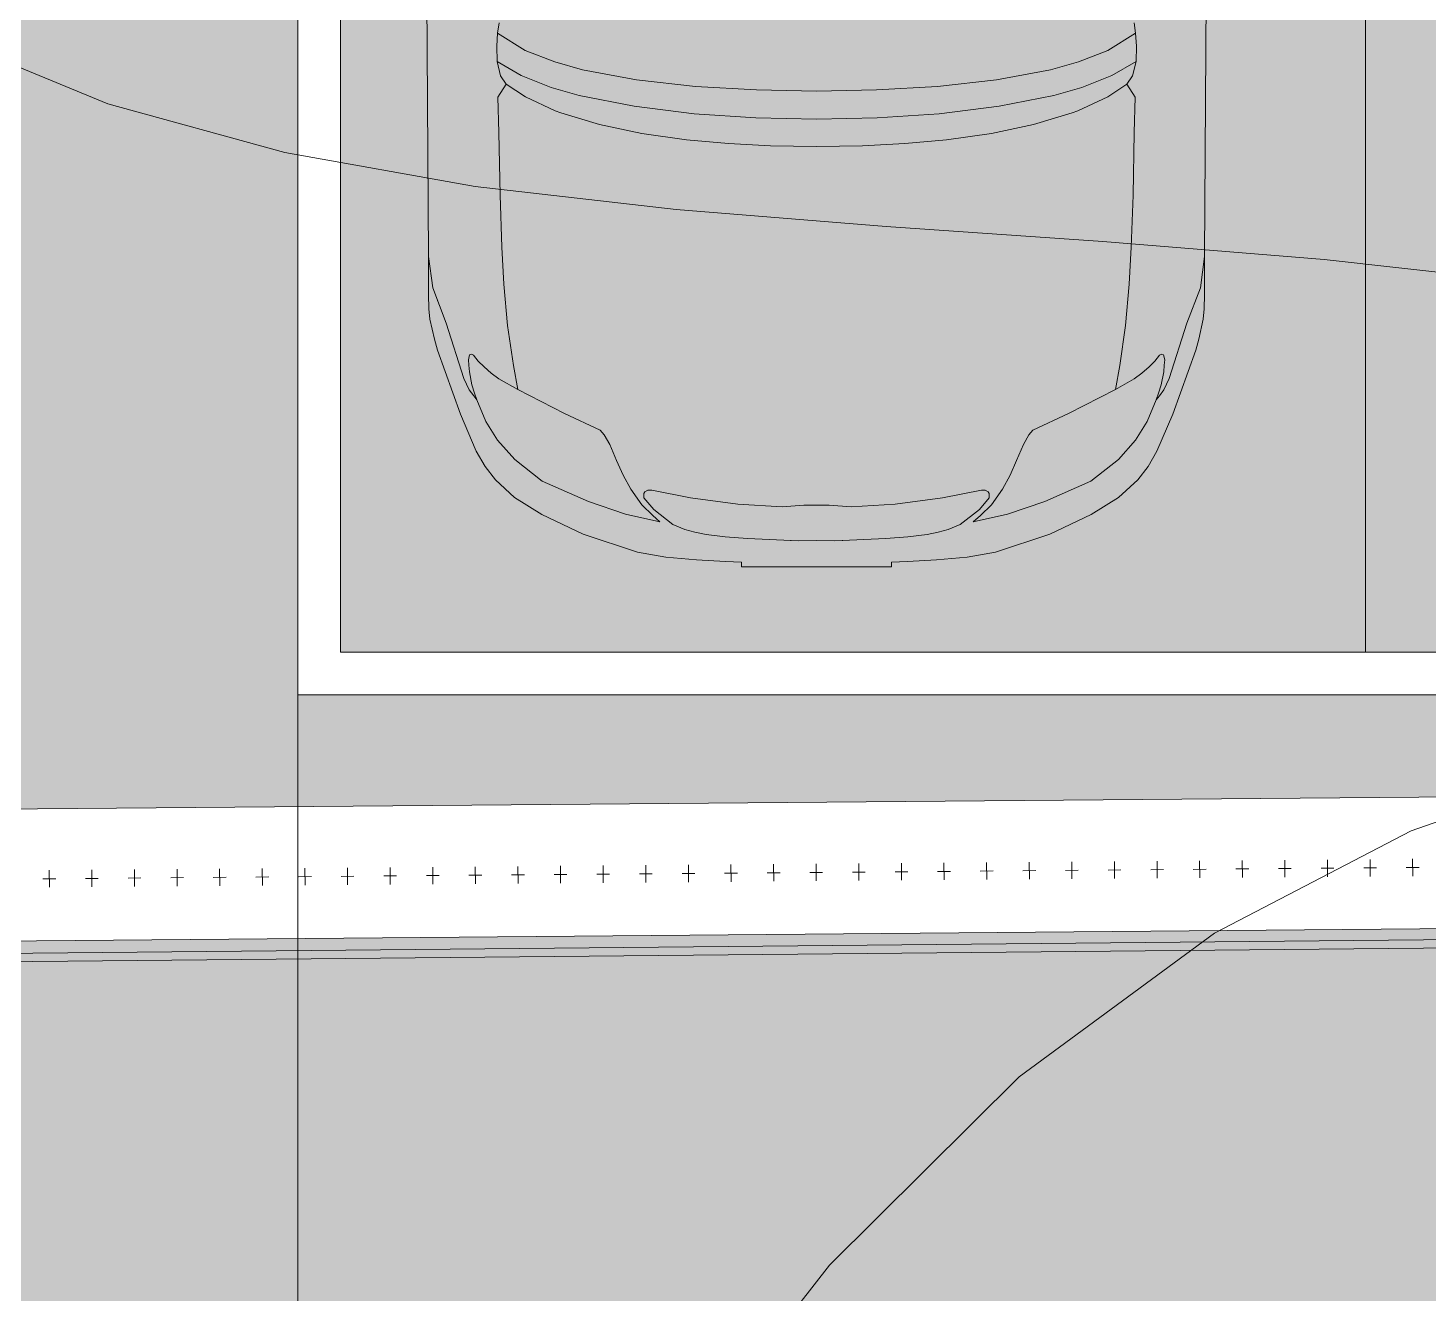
# Model space of a CAD drawing. Header units: millimetres. Extents: x 132836 to 1862386, y -330276 to -143438.
# Drawn here: x 219906 to 223184, y -272189 to -269226 of the extents above; entities that cross this region are included whole.
import ezdxf

# ---------------------------------------------------------------- set-up
doc = ezdxf.new("R2010")
doc.units = ezdxf.units.MM
doc.header["$MEASUREMENT"] = 0
doc.linetypes.add('Wipeout_Contour', pattern=[1000, 0, -1000])
for name, color, linetype in [('Divers - Dessin général', 7, 'Continuous'), ('Extérieur - Environnement', 7, 'Continuous'), ('Nouveau_0', 7, 'Continuous'), ('Nouveau_CN_01_00', 7, 'Continuous'), ('Nouveau_CN_02_00', 7, 'Continuous'), ('Sols_ Dalles', 7, 'Continuous'), ('Structure - Murs extérieurs', 7, 'Continuous'), ('TopoAlt', 7, 'Continuous')]:
    doc.layers.add(name, color=color, linetype=linetype)

msp = doc.modelspace()

# ---------------------------------------------------------------- hatches: boundary and pattern name
at = {"linetype": 'Continuous', "lineweight": 0, "true_color": 0x6f6f6f}
h = msp.add_hatch(color=8, dxfattribs=at)
h.paths.add_polyline_path([(141848.442, -275935.042), (141848.442, -295062.571), (269220.821, -293826.868), (269220.821, -270902.734), (268763.049, -270902.734), (254213.6, -271040.575), (254213.6, -163437.635), (153156.2, -163437.635), (153156.2, -271040.575), (153182.962, -271040.57), (153183.146, -272000.514, -0.40942736), (149183.681, -275935.042)])
h.paths.add_polyline_path([(158435.584, -260639.953), (155145.584, -260639.953), (155145.584, -248364.953), (155145.584, -243089.974), (155145.584, -242189.974), (158435.584, -242189.974)], flags=0)
h.paths.add_polyline_path([(196775.042, -260810.571), (196775.042, -222495.57), (186955.542, -222495.57), (186955.542, -218295.57), (196754.55, -218295.57), (196754.55, -208495.57), (196754.55, -204495.57), (193355.542, -204495.57), (193355.542, -201780.57), (193355.542, -195161.535), (195576.034, -195161.535), (195576.034, -189810.571), (217850.068, -189810.571), (217850.068, -262266.885), (245610.045, -262266.885), (245610.045, -253395.571), (245626.034, -253395.571), (246426.034, -253395.571), (247826.034, -253395.571), (247826.034, -248005.571), (247826.034, -246605.571), (245626.034, -246605.571), (245610.045, -246605.571), (245610.045, -171995.57), (212806.28, -171995.57), (161503.433, -171995.57), (161503.433, -193810.571), (161503.433, -230015.57), (161503.433, -260810.571)], flags=0)
h.paths.add_polyline_path([(162737.042, -269433.913, -0.09031866), (162858.773, -268727.623, -0.20144873), (163912.639, -267592.74, -0.10421145), (164718.006, -267415.055), (165317.979, -267409.371, -0.10404461), (166125.354, -267571.244, -0.23825546), (167284.257, -268953.318, -0.05518862), (167336.836, -269390.334), (167338.931, -269611.438), (167351.046, -270890.267), (167092.583, -271892.761, -0.26794919), (165370.083, -272909.124), (164770.11, -272914.808, -0.19371746), (163379.252, -272370.185, -0.07056876), (163028.663, -271931.262, -0.1316525), (162751.253, -270933.845)], flags=0)
h.paths.add_polyline_path([(173316.986, -273599.031), (173316.986, -273452.052), (173330.488, -267377.824, -0.3805567), (175316.986, -265609.826), (175394.714, -265609.826), (175394.714, -270609.826), (190394.714, -270609.826), (190394.714, -265609.826), (195356.191, -265609.826, -0.41421356), (196856.191, -267109.826), (196856.191, -273660.699, -0.34550161), (195137.285, -275433.432), (175327.752, -275599.002, -0.4157911)], flags=0)
h.paths.add_polyline_path([(205510.093, -271504.083, -0.13447393), (205230.948, -270484.937), (205230.948, -268984.937, -0.41421356), (207230.948, -266984.937), (207830.948, -266984.937, -0.41421356), (209830.948, -268984.937), (209830.948, -270484.937, -0.12882035), (209574.03, -271465.581, -0.27093629), (207830.948, -272484.937), (207230.948, -272484.937, -0.26498)], flags=0)
h.paths.add_polyline_path([(217862.687, -273329.325), (217869.949, -267730.336, -0.09856151), (218100.718, -266943.721), (218117.681, -266951.545, -0.258849), (219955.479, -265605.827), (219953.141, -265587.294), (220637.569, -265587.294), (220637.569, -265687.294), (220637.569, -270687.294), (250537.569, -270687.294), (250537.569, -265687.294), (252208.004, -265687.294), (254186.294, -265687.294), (254186.294, -267687.294), (254186.294, -271062.255, 0.00134576), (254186.323, -271073.021), (254197.209, -273095.233, -0.41421356), (252208.004, -275105.97), (243484.534, -275105.97, -0.00518896), (243431.438, -275116.103), (235447.992, -275196.191), (220071.012, -275253.24, -0.38655333), (217873.089, -273475.385, -0.02518922)], flags=0)
at = {"linetype": 'Continuous', "lineweight": 0, "true_color": 0x90b349}
msp.add_hatch(color=55, dxfattribs=at).paths.add_polyline_path([(250537.569, -270787.354), (220537.569, -270787.354), (220537.569, -273253.269), (250548.615, -273114.341), (250537.729, -271092.129), (250537.664, -271092.129, -0.00134576), (250537.583, -271062.255), (250537.569, -271062.255)])
at = {"layer": 'Sols_ Dalles', "linetype": 'Continuous', "lineweight": 0, "true_color": 0x2e271c}
msp.add_hatch(color=250, dxfattribs=at).paths.add_polyline_path([(217961.309, -273253.269, 0.4157911), (219972.076, -275253.24), (252109.067, -275105.97, 0.41421356), (254098.272, -273095.233), (254087.386, -271073.021, -0.00134576), (254087.357, -271062.255), (254087.357, -267687.294), (254087.357, -265687.294), (250537.569, -265687.294), (250537.569, -270787.292), (250537.729, -271092.129), (250548.615, -273114.341), (220537.569, -273253.269), (220537.569, -270687.294), (220537.569, -265687.294), (219961.309, -265687.294, 0.25884891), (218113.763, -267154.752, 0.09856162), (217961.309, -267920.633)])

# ---------------------------------------------------------------- linework, layer by layer
at = {"color": 9, "linetype": 'Continuous', "lineweight": 5}
msp.add_lwpolyline([(217873.089, -273475.385, 0.38655333), (220071.012, -275253.24), (235447.992, -275196.191), (243431.438, -275116.103, 0.00518896), (243484.534, -275105.97), (252208.004, -275105.97, 0.41421356), (254197.209, -273095.233), (254186.323, -271073.021, -0.00134576), (254186.294, -271062.255), (254186.294, -267687.294), (254186.294, -265687.294), (252208.004, -265687.294), (250537.569, -265687.294), (250537.569, -270687.294), (220637.569, -270687.294), (220637.569, -265687.294), (220637.569, -265587.294), (219953.141, -265587.294), (219955.479, -265605.827, 0.258849), (218117.681, -266951.545), (218100.718, -266943.721, 0.09856151), (217869.949, -267730.336), (217862.687, -273329.325, 0.02518922)], format="xyb", close=True, dxfattribs=at)
at = {"color": 255, "linetype": 'Continuous', "lineweight": 5, "flags": 128}
for points in [[(220537.569, -265687.294), (220537.569, -270687.294)], [(223037.569, -265687.294), (223037.569, -270687.294)]]:
    msp.add_lwpolyline(points, dxfattribs=at)
at = {"color": 7, "linetype": 'Continuous', "lineweight": 5}
msp.add_lwpolyline([(250537.569, -270787.354), (220537.569, -270787.354), (220537.569, -273253.269), (250548.615, -273114.341), (250537.729, -271092.129), (250537.664, -271092.129, -0.00134576), (250537.583, -271062.255), (250537.569, -271062.255)], format="xyb", close=True, dxfattribs=at)
at = {"layer": 'Extérieur - Environnement', "color": 7, "linetype": 'Continuous', "lineweight": 13}
for p, q in [((220839.793, -269106.124), (220843.944, -269761.281)), ((220839.793, -269106.124), (220843.944, -269761.281)), ((222660.834, -269761.281), (222664.985, -269106.124)), ((222664.985, -269106.124), (222660.834, -269761.281)), ((221005.712, -269238.276), (221003.569, -269268.704)), ((221009.002, -269213.352), (221005.712, -269238.276)), ((221070.526, -269278.711), (221005.712, -269238.276)), ((222434.252, -269278.711), (222499.066, -269238.276)), ((222495.776, -269213.352), (222499.066, -269238.276)), ((222499.066, -269238.276), (222501.209, -269268.704)), ((221003.569, -269268.704), (221004.349, -269304.066)), ((222501.209, -269268.704), (222500.429, -269304.066)), ((221060.727, -269337.286), (221004.349, -269304.066)), ((221004.349, -269304.066), (221012.677, -269337.784)), ((221139.281, -269304.966), (221070.522, -269278.71)), ((221204.417, -269323.678), (221139.275, -269304.965)), ((222300.36, -269323.678), (222365.503, -269304.965)), ((222365.496, -269304.966), (222434.256, -269278.71)), ((222444.051, -269337.286), (222500.429, -269304.066)), ((222500.429, -269304.066), (222492.101, -269337.784)), ((221012.677, -269337.784), (221012.703, -269337.799)), ((221025.992, -269357.141), (221012.677, -269337.784)), ((221130.93, -269364.909), (221060.727, -269337.286)), ((221330.71, -269347.1), (221204.412, -269323.677)), ((222174.068, -269347.1), (222300.366, -269323.677)), ((222373.848, -269364.909), (222444.051, -269337.286)), ((222478.785, -269357.141), (222492.101, -269337.784)), ((222492.101, -269337.784), (222492.075, -269337.799)), ((221025.992, -269357.141), (221006.462, -269387.53)), ((221025.998, -269357.181), (221025.992, -269357.141)), ((221025.998, -269357.181), (221070.601, -269386.898)), ((221196.577, -269383.674), (221130.93, -269364.909)), ((221468.853, -269362.462), (221330.71, -269347.1)), ((221611.783, -269370.864), (221468.851, -269362.461)), ((221752.418, -269373.424), (221611.781, -269370.863)), ((221752.36, -269373.424), (221892.997, -269370.863)), ((221892.995, -269370.864), (222035.927, -269362.461)), ((222035.925, -269362.462), (222174.068, -269347.1)), ((222308.201, -269383.674), (222373.848, -269364.909)), ((222478.78, -269357.181), (222434.177, -269386.898)), ((222478.78, -269357.181), (222478.785, -269357.141)), ((222478.785, -269357.141), (222498.316, -269387.53)), ((221006.462, -269387.53), (221008.641, -269470.882)), ((221070.601, -269386.898), (221140.48, -269419.474)), ((221325.019, -269409.223), (221196.577, -269383.674)), ((222179.759, -269409.223), (222308.201, -269383.674)), ((222434.177, -269386.898), (222364.298, -269419.474)), ((222498.316, -269387.53), (222496.137, -269470.882)), ((221140.48, -269419.474), (221153.541, -269424.336)), ((221153.541, -269424.336), (221244.081, -269452.15)), ((221465.701, -269426.562), (221325.019, -269409.223)), ((221610.485, -269436.38), (221465.701, -269426.562)), ((221752.389, -269439.488), (221610.485, -269436.38)), ((221752.389, -269439.488), (221894.293, -269436.38)), ((221894.293, -269436.38), (222039.077, -269426.562)), ((222039.077, -269426.562), (222179.759, -269409.223)), ((222351.237, -269424.336), (222260.696, -269452.15)), ((222364.298, -269419.474), (222351.237, -269424.336)), ((221244.081, -269452.15), (221343.129, -269473.079)), ((222260.696, -269452.15), (222161.649, -269473.079)), ((221008.639, -269470.819), (221011.285, -269617.644)), ((221008.642, -269470.865), (221008.642, -269470.882)), ((221343.129, -269473.079), (221448.036, -269487.903)), ((221448.036, -269487.903), (221545.998, -269496.699)), ((221545.998, -269496.699), (221644.57, -269501.675)), ((221644.57, -269501.675), (221752.395, -269503.419)), ((221860.208, -269501.675), (221752.382, -269503.419)), ((221958.78, -269496.699), (221860.208, -269501.675)), ((222056.742, -269487.903), (221958.78, -269496.699)), ((222161.649, -269473.079), (222056.742, -269487.903)), ((222496.139, -269470.819), (222493.493, -269617.644)), ((222496.136, -269470.865), (222496.136, -269470.882)), ((221011.285, -269617.644), (221015.577, -269739.103)), ((222493.493, -269617.644), (222489.201, -269739.103)), ((220843.944, -269761.281), (220843.861, -269812.104)), ((220843.944, -269761.281), (220843.861, -269812.104)), ((220843.944, -269761.281), (220853.787, -269834.646)), ((221015.577, -269739.103), (221020.114, -269825.642)), ((222489.201, -269739.103), (222484.664, -269825.642)), ((222660.834, -269761.281), (222650.991, -269834.646)), ((222660.917, -269812.104), (222660.834, -269761.281)), ((222660.834, -269761.281), (222660.917, -269812.104)), ((220843.861, -269812.104), (220843.971, -269850.175)), ((220843.861, -269812.104), (220843.971, -269850.175)), ((221020.112, -269825.621), (221028.893, -269922.935)), ((221028.893, -269922.935), (221020.142, -269825.642)), ((222484.666, -269825.621), (222475.885, -269922.935)), ((222475.885, -269922.935), (222484.636, -269825.642)), ((222660.807, -269850.175), (222660.917, -269812.104)), ((222660.917, -269812.104), (222660.807, -269850.175)), ((220843.971, -269850.175), (220844.498, -269883.286)), ((220843.971, -269850.175), (220844.498, -269883.286)), ((220853.787, -269834.646), (220885.312, -269917.011)), ((222650.991, -269834.646), (222619.466, -269917.011)), ((222660.28, -269883.286), (222660.807, -269850.175)), ((222660.807, -269850.175), (222660.28, -269883.286)), ((220844.498, -269883.286), (220847.299, -269907.43)), ((220844.498, -269883.286), (220847.299, -269907.43)), ((220864.901, -269863.685), (220864.953, -269864.697)), ((222639.876, -269863.685), (222639.825, -269864.697)), ((222657.479, -269907.43), (222660.28, -269883.286)), ((222660.28, -269883.286), (222657.479, -269907.43)), ((220847.299, -269907.43), (220857.696, -269954.786)), ((220857.696, -269954.786), (220847.299, -269907.43)), ((220885.312, -269917.011), (220926.913, -270046.609)), ((221028.893, -269922.935), (221042.515, -270016.18)), ((222475.885, -269922.935), (222462.263, -270016.18)), ((222619.466, -269917.011), (222577.865, -270046.609)), ((222647.082, -269954.786), (222657.479, -269907.43)), ((222647.082, -269954.786), (222657.479, -269907.43)), ((220857.696, -269954.786), (220864.711, -269980.291)), ((220864.711, -269980.291), (220857.696, -269954.786)), ((222640.067, -269980.291), (222647.082, -269954.786)), ((222640.067, -269980.291), (222647.082, -269954.786)), ((220864.711, -269980.291), (220918.529, -270130.226)), ((220918.529, -270130.226), (220864.711, -269980.291)), ((220939.918, -269991.066), (220937.185, -270002.769)), ((220944.371, -269989.8), (220939.918, -269991.066)), ((220949.259, -269991.957), (220944.371, -269989.8)), ((220960.198, -270006.248), (220949.259, -269991.957)), ((222544.58, -270006.248), (222555.519, -269991.957)), ((222555.519, -269991.957), (222560.407, -269989.8)), ((222560.407, -269989.8), (222564.86, -269991.066)), ((222564.86, -269991.066), (222567.593, -270002.769)), ((222586.249, -270130.226), (222640.067, -269980.291)), ((222586.249, -270130.226), (222640.067, -269980.291)), ((220937.185, -270002.769), (220938.498, -270015.863)), ((220938.498, -270015.863), (220939.445, -270030.793)), ((220973.82, -270019.786), (220960.198, -270006.248)), ((220990.893, -270034.588), (220973.82, -270019.786)), ((221042.511, -270016.157), (221052.791, -270072.418)), ((222462.267, -270016.157), (222451.987, -270072.418)), ((222513.884, -270034.588), (222530.958, -270019.786)), ((222530.958, -270019.786), (222544.58, -270006.248)), ((222566.28, -270015.863), (222565.333, -270030.793)), ((222567.593, -270002.769), (222566.28, -270015.863)), ((220939.25, -270072.924), (220926.913, -270046.609)), ((220939.445, -270030.793), (220945.351, -270061.6)), ((221008.835, -270047.873), (220990.893, -270034.588)), ((221052.791, -270072.418), (221008.835, -270047.873)), ((222451.987, -270072.418), (222495.943, -270047.873)), ((222495.943, -270047.873), (222513.884, -270034.588)), ((222565.333, -270030.793), (222559.427, -270061.6)), ((222565.528, -270072.924), (222577.865, -270046.609)), ((220949.693, -270087.473), (220939.25, -270072.924)), ((220945.351, -270061.6), (220951.697, -270081.4)), ((220957.019, -270096.772), (220949.693, -270087.473)), ((220951.697, -270081.4), (220957.019, -270096.772)), ((221162.206, -270128.798), (221052.791, -270072.418)), ((222342.572, -270128.798), (222451.987, -270072.418)), ((222553.081, -270081.4), (222547.759, -270096.772)), ((222547.759, -270096.772), (222555.085, -270087.473)), ((222559.427, -270061.6), (222553.081, -270081.4)), ((222555.085, -270087.473), (222565.528, -270072.924)), ((220978.203, -270147.072), (220957.019, -270096.772)), ((222526.575, -270147.072), (222547.759, -270096.772)), ((220918.529, -270130.226), (220955.768, -270217.2)), ((220955.768, -270217.2), (220918.529, -270130.226)), ((221005.418, -270191.422), (220978.203, -270147.072)), ((221245.642, -270167.904), (221162.206, -270128.798)), ((222259.135, -270167.904), (222342.572, -270128.798)), ((222499.36, -270191.422), (222526.575, -270147.072)), ((222549.01, -270217.2), (222586.249, -270130.226)), ((222549.01, -270217.2), (222586.249, -270130.226)), ((221255.031, -270178.323), (221245.642, -270167.904)), ((221268.212, -270201.019), (221255.031, -270178.323)), ((222236.566, -270201.019), (222249.746, -270178.323)), ((222249.746, -270178.323), (222259.135, -270167.904)), ((220955.768, -270217.2), (220976.313, -270252.572)), ((220955.768, -270217.2), (220976.313, -270252.572)), ((221045.736, -270236.78), (221005.418, -270191.422)), ((221284.352, -270238.748), (221268.199, -270200.996)), ((222220.426, -270238.748), (222236.579, -270200.996)), ((222459.042, -270236.78), (222499.36, -270191.422)), ((222528.465, -270252.572), (222549.01, -270217.2)), ((222549.01, -270217.2), (222528.465, -270252.572)), ((220976.313, -270252.572), (221000.491, -270283.992)), ((220976.313, -270252.572), (221000.491, -270283.992)), ((221110.062, -270287.509), (221045.736, -270236.78)), ((221299.42, -270273.148), (221284.352, -270238.748)), ((222205.358, -270273.148), (222220.426, -270238.748)), ((222394.716, -270287.509), (222459.042, -270236.78)), ((222504.287, -270283.992), (222528.465, -270252.572)), ((222528.465, -270252.572), (222504.287, -270283.992)), ((221000.491, -270283.992), (221045.519, -270325.3)), ((221000.491, -270283.992), (221045.519, -270325.3)), ((221110.062, -270287.509), (221218.096, -270334.551)), ((221317.202, -270306.15), (221299.42, -270273.148)), ((222187.576, -270306.15), (222205.358, -270273.148)), ((222394.716, -270287.509), (222286.682, -270334.551)), ((222459.259, -270325.3), (222504.287, -270283.992)), ((222504.287, -270283.992), (222459.259, -270325.3)), ((221342.947, -270342.487), (221317.202, -270306.15)), ((221347.913, -270315.683), (221350.357, -270311.79)), ((221348.061, -270326.509), (221347.913, -270315.683)), ((221350.357, -270311.79), (221357.603, -270308.145)), ((221357.603, -270308.145), (221366.516, -270307.893)), ((221366.516, -270307.893), (221457.383, -270326.346)), ((222138.262, -270307.893), (222047.395, -270326.346)), ((222147.175, -270308.145), (222138.262, -270307.893)), ((222154.421, -270311.79), (222147.175, -270308.145)), ((222156.865, -270315.683), (222154.421, -270311.79)), ((222156.717, -270326.509), (222156.865, -270315.683)), ((222161.83, -270342.487), (222187.576, -270306.15)), ((221045.519, -270325.3), (221109.236, -270364.897)), ((221045.519, -270325.3), (221109.236, -270364.897)), ((221218.096, -270334.551), (221305.327, -270364.687)), ((221368.817, -270367.761), (221342.947, -270342.487)), ((221371.12, -270353.332), (221348.061, -270326.509)), ((221415.881, -270388.521), (221371.12, -270353.332)), ((221457.383, -270326.346), (221568.408, -270340.803)), ((221568.408, -270340.803), (221671.545, -270347.688)), ((221722.667, -270343.014), (221671.545, -270347.688)), ((221722.667, -270343.014), (221753.204, -270343.014)), ((221782.111, -270343.014), (221751.574, -270343.014)), ((221782.111, -270343.014), (221833.233, -270347.688)), ((221936.37, -270340.803), (221833.233, -270347.688)), ((222047.395, -270326.346), (221936.37, -270340.803)), ((222088.897, -270388.521), (222133.658, -270353.332)), ((222133.658, -270353.332), (222156.717, -270326.509)), ((222135.961, -270367.761), (222161.83, -270342.487)), ((222286.682, -270334.551), (222199.451, -270364.687)), ((222395.542, -270364.897), (222459.259, -270325.3)), ((222459.259, -270325.3), (222395.542, -270364.897)), ((221109.236, -270364.897), (221206.031, -270411.682)), ((221109.236, -270364.897), (221206.031, -270411.682)), ((221385.574, -270382.581), (221305.327, -270364.687)), ((221385.574, -270382.581), (221368.817, -270367.761)), ((222119.204, -270382.581), (222199.451, -270364.687)), ((222119.204, -270382.581), (222135.961, -270367.761)), ((222298.747, -270411.682), (222395.542, -270364.897)), ((222395.542, -270364.897), (222298.747, -270411.682)), ((221206.031, -270411.682), (221333.52, -270453.32)), ((221333.52, -270453.32), (221206.031, -270411.682)), ((221444.04, -270400.674), (221415.881, -270388.521)), ((221444.04, -270400.674), (221467.608, -270406.754)), ((221467.604, -270406.753), (221493.601, -270411.739)), ((221493.589, -270411.737), (221538.506, -270417.696)), ((221538.506, -270417.696), (221590.399, -270421.621)), ((221966.272, -270417.696), (221914.379, -270421.621)), ((222011.189, -270411.737), (221966.272, -270417.696)), ((222037.174, -270406.753), (222011.177, -270411.739)), ((222060.738, -270400.674), (222037.17, -270406.754)), ((222060.738, -270400.674), (222088.897, -270388.521)), ((222171.258, -270453.32), (222298.747, -270411.682)), ((222171.258, -270453.32), (222298.747, -270411.682)), ((221709.788, -270426.56), (221590.399, -270421.621)), ((221691.255, -270425.927), (221691.896, -270425.927)), ((221752.401, -270426.22), (221709.788, -270426.56)), ((221752.377, -270426.22), (221794.99, -270426.56)), ((221794.99, -270426.56), (221914.379, -270421.621)), ((221813.523, -270425.927), (221812.882, -270425.927)), ((221333.52, -270453.32), (221399.76, -270464.898)), ((221399.76, -270464.898), (221333.52, -270453.32)), ((221399.76, -270464.898), (221471.379, -270471.45)), ((221471.379, -270471.45), (221399.76, -270464.898)), ((221471.379, -270471.45), (221539.366, -270475.543)), ((221539.366, -270475.543), (221471.379, -270471.45)), ((221539.366, -270475.543), (221576.627, -270476.634)), ((221576.627, -270476.634), (221539.366, -270475.543)), ((221576.627, -270476.634), (221576.627, -270487.463)), ((221576.627, -270487.463), (221576.627, -270476.634)), ((221928.151, -270476.634), (221965.412, -270475.543)), ((221928.151, -270476.634), (221965.412, -270475.543)), ((221928.151, -270487.463), (221928.151, -270476.634)), ((221928.151, -270487.463), (221928.151, -270476.634)), ((221965.412, -270475.543), (222033.399, -270471.45)), ((221965.412, -270475.543), (222033.399, -270471.45)), ((222033.399, -270471.45), (222105.018, -270464.898)), ((222033.399, -270471.45), (222105.018, -270464.898)), ((222105.018, -270464.898), (222171.258, -270453.32)), ((222105.018, -270464.898), (222171.258, -270453.32)), ((221576.627, -270487.463), (221928.151, -270487.463)), ((221576.627, -270487.463), (221752.389, -270487.463)), ((221928.151, -270487.463), (221752.389, -270487.463))]:
    msp.add_line(p, q, dxfattribs=at)
at = {"layer": 'Nouveau_CN_01_00', "color": 8, "linetype": 'Continuous', "lineweight": 5, "flags": 128}
msp.add_lwpolyline([(216548.673, -265399.215), (216827.259, -265754.205), (217077.596, -266120.492), (217308.855, -266492.474), (217530.209, -266864.548), (217750.83, -267231.112), (217978.921, -267586.779), (218218.8, -267927.029), (218473.811, -268247.553), (218747.304, -268544.047), (219042.624, -268812.203), (219363.118, -269047.715), (219712.132, -269246.277), (220093.015, -269403.583), (220507.75, -269517.771), (220952.878, -269596.757), (221423.578, -269650.903), (221915.027, -269690.57), (222422.406, -269726.12), (222940.891, -269767.913), (223465.663, -269826.312)], dxfattribs=at)
at = {"layer": 'Sols_ Dalles', "color": 7, "linetype": 'Continuous', "lineweight": 5, "flags": 128}
msp.add_lwpolyline([(217961.309, -273253.269, 0.4157911), (219972.076, -275253.24), (252109.067, -275105.97, 0.41421356), (254098.272, -273095.233), (254087.386, -271073.021, -0.00134576), (254087.357, -271062.255), (254087.357, -267687.294), (254087.357, -265687.294), (250537.569, -265687.294), (250537.569, -270787.292), (250537.729, -271092.129), (250548.615, -273114.341), (220537.569, -273253.269), (220537.569, -270687.294), (220537.569, -265687.294), (219961.309, -265687.294, 0.25884891), (218113.763, -267154.752, 0.09856162), (217961.309, -267920.633)], format="xyb", close=True, dxfattribs=at)
at = {"layer": 'Sols_ Dalles', "color": 250, "linetype": 'Continuous', "lineweight": 5, "true_color": 0x1f1f1f}
msp.add_lwpolyline([(217961.309, -273253.269, 0.4157911), (219972.076, -275253.24), (252109.067, -275105.97, 0.41421356), (254098.272, -273095.233), (254087.386, -271073.021, -0.00134576), (254087.357, -271062.255), (254087.357, -267687.294), (254087.357, -265687.294), (250537.569, -265687.294), (250537.569, -270787.292), (250537.729, -271092.129), (250548.615, -273114.341), (220537.569, -273253.269), (220537.569, -270687.294), (220537.569, -265687.294), (219961.309, -265687.294, 0.25884891), (218113.763, -267154.752, 0.09856162), (217961.309, -267920.633)], format="xyb", close=True, dxfattribs=at)
at = {"layer": 'Structure - Murs extérieurs', "color": 7, "linetype": 'Continuous', "lineweight": 5}
for points in [[(220637.569, -270687.292), (220637.569, -265587.294)], [(220537.569, -265687.294), (220537.569, -270687.292)], [(220537.569, -270787.292), (220537.569, -270687.292)], [(250437.569, -270687.292), (220637.569, -270687.292)], [(220537.569, -270787.292), (250537.569, -270787.292)]]:
    msp.add_lwpolyline(points, dxfattribs=at)
at = {"layer": 'TopoAlt', "color": 190, "linetype": 'Continuous', "lineweight": 5, "true_color": 0x8002ff}
msp.add_lwpolyline([(253886.348, -270769.248), (218046.957, -271071.504)], dxfattribs=at)

# ---------------------------------------------------------------- next in the draw order: wipeouts: each hides what was drawn before it
at = {"color": 254, "linetype": 'Wipeout_Contour', "lineweight": 0, "ltscale": 1438589.353908819}
msp.add_wipeout([(253886.348, -270769.248), (218046.952, -271070.502), (218048.617, -271379.892), (253886.294, -271069.253)], dxfattribs=at).dxf.layer = 'TopoAlt'

# ---------------------------------------------------------------- next in the draw order: linework, layer by layer
at = {"color": 7, "linetype": 'Continuous', "lineweight": 5}
for p, q in [((222948.536, -271173.738), (222948.865, -271213.737)), ((223048.292, -271172.919), (223048.621, -271212.918)), ((223148.048, -271172.099), (223148.377, -271212.098)), ((219955.857, -271198.323), (219956.185, -271238.322)), ((220055.613, -271197.504), (220055.941, -271237.502)), ((220155.369, -271196.684), (220155.697, -271236.683)), ((220255.125, -271195.865), (220255.453, -271235.863)), ((220354.881, -271195.045), (220355.209, -271235.044)), ((220454.637, -271194.226), (220454.965, -271234.224)), ((220554.393, -271193.406), (220554.721, -271233.405)), ((220654.149, -271192.587), (220654.477, -271232.585)), ((220753.905, -271191.767), (220754.233, -271231.766)), ((220853.661, -271190.948), (220853.989, -271230.946)), ((220953.416, -271190.128), (220953.745, -271230.127)), ((221053.172, -271189.309), (221053.501, -271229.307)), ((221152.928, -271188.489), (221153.257, -271228.488)), ((221252.684, -271187.67), (221253.013, -271227.668)), ((221352.44, -271186.85), (221352.769, -271226.849)), ((221467.36, -271205.907), (221437.361, -271206.153)), ((221452.196, -271186.031), (221452.525, -271226.029)), ((221567.116, -271205.087), (221537.117, -271205.334)), ((221551.952, -271185.211), (221552.281, -271225.21)), ((221666.872, -271204.268), (221636.873, -271204.514)), ((221651.708, -271184.392), (221652.037, -271224.39)), ((221766.628, -271203.448), (221736.629, -271203.695)), ((221751.464, -271183.572), (221751.793, -271223.571)), ((221866.384, -271202.629), (221836.385, -271202.875)), ((221851.22, -271182.753), (221851.549, -271222.751)), ((221966.14, -271201.809), (221936.141, -271202.056)), ((221950.976, -271181.933), (221951.305, -271221.932)), ((222065.896, -271200.99), (222035.897, -271201.236)), ((222050.732, -271181.114), (222051.061, -271221.112)), ((222165.652, -271200.17), (222135.653, -271200.417)), ((222150.488, -271180.294), (222150.817, -271220.293)), ((222265.408, -271199.351), (222235.409, -271199.597)), ((222250.244, -271179.475), (222250.573, -271219.473)), ((222365.164, -271198.531), (222335.165, -271198.778)), ((222350, -271178.655), (222350.329, -271218.654)), ((222464.92, -271197.712), (222434.921, -271197.958)), ((222449.756, -271177.836), (222450.085, -271217.834)), ((222564.676, -271196.892), (222534.677, -271197.139)), ((222549.512, -271177.016), (222549.841, -271217.015)), ((222664.432, -271196.073), (222634.433, -271196.319)), ((222649.268, -271176.197), (222649.597, -271216.196)), ((222764.188, -271195.253), (222734.189, -271195.5)), ((222749.024, -271175.377), (222749.353, -271215.376)), ((222863.944, -271194.434), (222833.945, -271194.68)), ((222848.78, -271174.558), (222849.109, -271214.557)), ((222963.7, -271193.614), (222933.701, -271193.861)), ((223063.456, -271192.795), (223033.457, -271193.041)), ((223163.212, -271191.976), (223133.213, -271192.222)), ((219971.02, -271218.199), (219941.021, -271218.446)), ((220070.776, -271217.38), (220040.777, -271217.626)), ((220170.532, -271216.56), (220140.533, -271216.807)), ((220270.288, -271215.741), (220240.289, -271215.987)), ((220370.044, -271214.921), (220340.045, -271215.168)), ((220469.8, -271214.102), (220439.801, -271214.348)), ((220569.556, -271213.282), (220539.557, -271213.529)), ((220669.312, -271212.463), (220639.313, -271212.709)), ((220769.068, -271211.643), (220739.069, -271211.89)), ((220868.824, -271210.824), (220838.825, -271211.07)), ((220968.58, -271210.004), (220938.581, -271210.251)), ((221068.336, -271209.185), (221038.337, -271209.431)), ((221168.092, -271208.365), (221138.093, -271208.612)), ((221267.848, -271207.546), (221237.849, -271207.792)), ((221367.604, -271206.726), (221337.605, -271206.973))]:
    msp.add_line(p, q, dxfattribs=at)
at = {"color": 253, "linetype": 'Continuous', "lineweight": 5, "true_color": 0x9f9f9f, "flags": 128}
msp.add_lwpolyline([(220537.569, -273253.269), (220537.569, -265687.294)], dxfattribs=at)
at = {"layer": 'Divers - Dessin général', "color": 8, "linetype": 'Continuous', "lineweight": 5}
msp.add_lwpolyline([(254205.676, -163437.635), (254186.294, -271067.638), (152856.388, -272027.634), (152839.018, -197317.635), (152835.676, -163437.635)], close=True, dxfattribs=at)
at = {"layer": 'Divers - Dessin général', "color": 14, "linetype": 'Continuous', "lineweight": 5, "true_color": 0x990000}
msp.add_lwpolyline([(254205.676, -163437.635), (254186.294, -271067.638), (152856.388, -272027.634), (152839.018, -197317.635), (152835.676, -163437.635)], close=True, dxfattribs=at)
at = {"layer": 'Nouveau_0', "color": 8, "linetype": 'Continuous', "lineweight": 5}
msp.add_line((152835.676, -272063.016), (254199.193, -271079.638), dxfattribs=at)
msp.add_line((152835.676, -272063.016), (254199.193, -271079.638), dxfattribs=at)
at = {"layer": 'Nouveau_0', "color": 8, "linetype": 'Continuous', "lineweight": 5, "flags": 128}
msp.add_lwpolyline([(152835.676, -272063.016), (254199.193, -271079.638), (254199.193, -163437.635), (152835.676, -163437.635), (152835.676, -197326.333)], close=True, dxfattribs=at)
at = {"layer": 'Nouveau_CN_02_00', "color": 8, "linetype": 'Continuous', "lineweight": 5, "flags": 128}
msp.add_lwpolyline([(223599.822, -270947.982), (223144.444, -271105.965), (222684.188, -271345.722), (222226.888, -271682.215), (221782.789, -272123.673), (221371.77, -272651.388), (221016.124, -273239.917), (220738.14, -273863.818), (220560.108, -274497.647), (220504.32, -275115.962), (220593.066, -275693.32), (220848.636, -276204.278), (221283.23, -276628.093), (221868.682, -276962.822)], dxfattribs=at)
at = {"layer": 'Structure - Murs extérieurs', "color": 7, "linetype": 'Continuous', "lineweight": 5, "flags": 128}
for points in [[(254087.357, -265587.294), (250537.569, -265587.294), (250437.569, -265587.294), (250437.569, -265687.294), (250437.569, -270687.292), (220637.569, -270687.292), (220637.569, -265687.294), (220637.569, -265587.294), (220537.569, -265587.294), (219953.141, -265587.294, 0.25972716), (218021.387, -267116.457, 0.0985618), (217861.309, -267920.633), (217861.309, -273253.269, 0.41578544), (219972.573, -275353.239), (252109.564, -275205.969, 0.41421921)], [(252109.067, -275105.97), (219972.076, -275253.24, -0.4157911), (217961.309, -273253.269), (217961.309, -267920.633, -0.09856162), (218113.763, -267154.752, -0.2588489), (219961.309, -265687.294), (220537.569, -265687.294), (220537.569, -270687.292), (220537.569, -270787.292), (220637.569, -270787.292), (250437.569, -270787.292), (250537.569, -270787.292), (250537.569, -270687.292), (250537.569, -265687.294), (254087.357, -265687.294)]]:
    msp.add_lwpolyline(points, format="xyb", dxfattribs=at)
at = {"layer": 'TopoAlt', "color": 7, "linetype": 'Continuous', "lineweight": 5, "flags": 128}
msp.add_lwpolyline([(253886.348, -270769.248), (218046.952, -271070.502), (218048.617, -271379.892), (253886.294, -271069.253)], close=True, dxfattribs=at)

doc.saveas('drawing.dxf')
